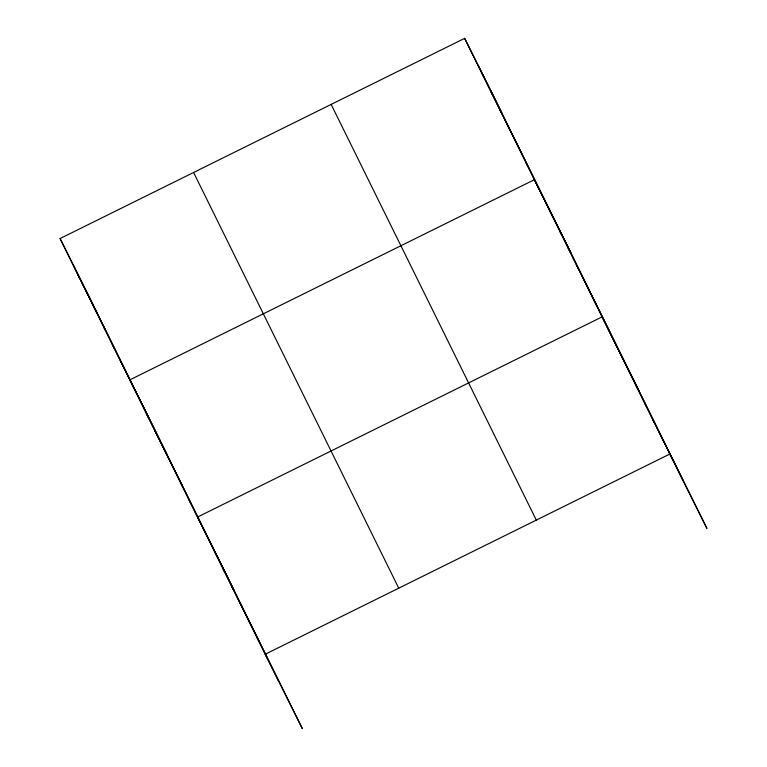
<?xml version="1.0" encoding="UTF-8"?>
<svg xmlns="http://www.w3.org/2000/svg" width="767" height="767" viewBox="0 0 767 767"><rect width="100%" height="100%" fill="white"/><g stroke="black" fill="none" stroke-linecap="round" stroke-linejoin="round"><path stroke-width="1.15" d="M267.117 658L60.075 238.547L464.658 38.35L501.762 112.768M482.098 73.68L483.977 77.457M490.822 91.35L492.702 95.118M499.538 109.019L501.417 112.787M508.253 126.68L510.141 130.457M516.977 144.349L518.856 148.117M525.692 162.019L527.571 165.787M571.52 254.098L534.417 179.679L129.834 379.876L160.591 441.581M551.339 213.974L553.218 217.751M559.805 231.126L561.684 234.894M568.27 248.268L570.149 252.046M576.726 265.42L578.606 269.188M585.192 282.563L587.071 286.34M593.658 299.715L595.537 303.483M639.218 391.275L602.114 316.857L197.531 517.054L216.524 555.155M619.046 351.152L620.925 354.92M627.502 368.304L629.381 372.072M635.968 385.446L637.847 389.214M644.433 402.589L646.313 406.366M652.89 419.741L654.778 423.509M661.355 436.883L663.234 440.661M60.075 238.547L94.015 306.608M95.07 308.727L97.179 312.965M77.515 273.877L79.394 277.654M86.24 291.546L88.119 295.314M94.955 309.216L96.834 312.984M103.67 326.876L105.558 330.654M112.394 344.546L114.273 348.314M121.109 362.216L122.988 365.984M161.128 442.645L166.938 454.294M146.756 414.17L148.635 417.948M155.222 431.322L157.101 435.09M163.678 448.465L165.567 452.242M172.144 465.617L174.023 469.385M180.609 482.759L182.488 486.537M189.075 499.911L190.954 503.679M217.023 556.152L234.108 590.417M214.463 551.348L216.342 555.126M222.919 568.5L224.798 572.268M231.385 585.643L233.264 589.411M239.85 602.795L241.73 606.563M248.307 619.937L250.186 623.705M256.772 637.089L258.652 640.857M490.142 89.451L706.925 528.453L669.821 454.035L265.238 654.232L302.342 728.65L94.274 307.318M478.167 65.435L683.32 481.12M464.658 38.35L671.7 457.803M331.152 104.417L536.306 520.103M193.591 172.479L398.744 588.164M85.559 289.648L93.766 306.282M73.584 265.631L219.496 561.291M220.033 562.355L278.737 681.317"/></g></svg>
